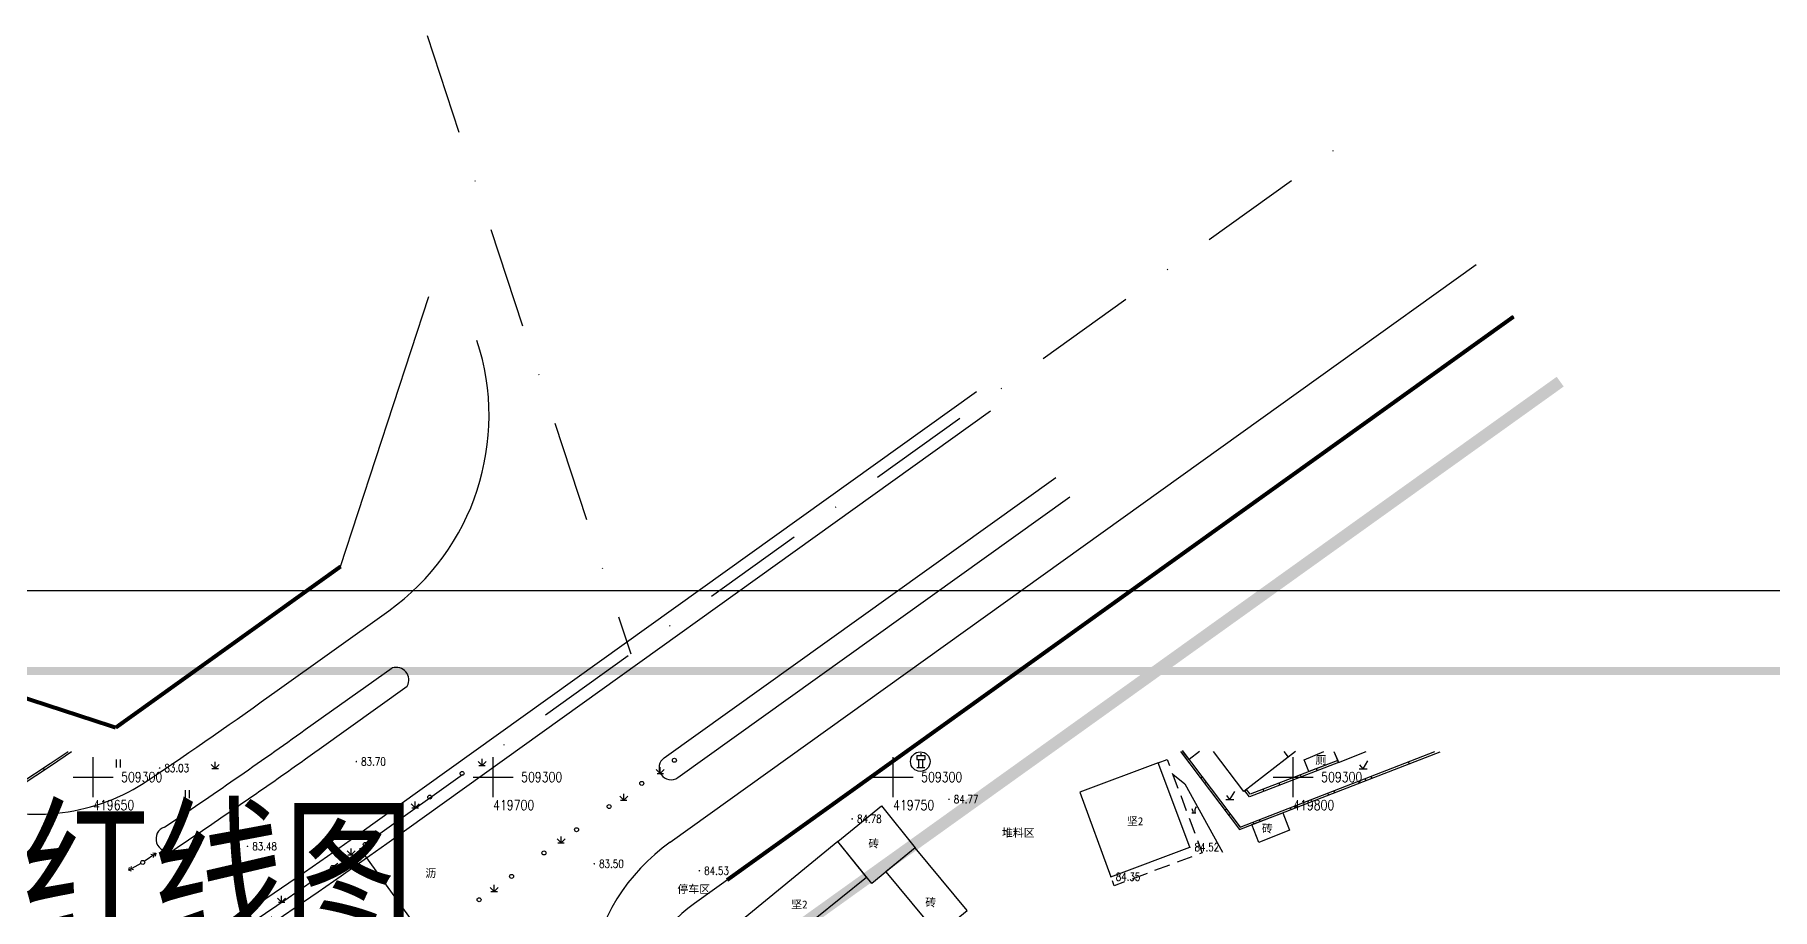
# Model space of a CAD drawing. Header units: millimetres. Extents: x 415847 to 420533, y 507593 to 509769.
# Drawn here: x 419642.7 to 419859.9, y 509283.5 to 509392.8 of the extents above; entities that cross this region are included whole.
import ezdxf
from ezdxf.enums import TextEntityAlignment as Align

# ---------------------------------------------------------------- set-up
doc = ezdxf.new("R2010")
doc.units = ezdxf.units.MM
for name, pattern in [('DASH', [0.35, 0.25, -0.1]), ('DASHDOT', [25.4, 12.7, -6.35, 0, -6.35]), ('X5', [3, 2, -1])]:
    doc.linetypes.add(name, pattern=pattern)
for name, color, linetype in [('DLDW', 11, 'Continuous'), ('GCD', 1, 'Continuous'), ('GXYZ', 2, 'Continuous'), ('JMD', 6, 'Continuous'), ('PP-COM', 7, 'Continuous'), ('PUB_TITLE', 4, 'Continuous'), ('RD-中线', 1, 'DASHDOT'), ('RD-侧石线', 5, 'Continuous'), ('RD-红线', 7, 'Continuous'), ('RD-绿线', 3, 'Continuous'), ('TK', 7, 'Continuous'), ('ZBTZ', 3, 'Continuous'), ('ZJ', 7, 'Continuous')]:
    doc.layers.add(name, color=color, linetype=linetype)
doc.styles.add('ht11k', font='simhei.ttf', dxfattribs={"height": 1})
doc.styles.add('HZ', font='rs.shx', dxfattribs={"width": 0.8, "bigfont": 'hztxt.shx'})
doc.linetypes.add('445', pattern='A,8,-0.5,[147,AAA.SHX,S=1,R=0,X=0,Y=0],-1.5', length=10)

# ---------------------------------------------------------------- blocks, each defined once
blk = doc.blocks.new('gc123')
for p, q in [((-1, 0), (1, 0)), ((0, 0), (-0.8, 1)), ((0, 0), (1.2, 2))]:
    blk.add_line(p, q)
blk = doc.blocks.new('gc210')
for p, q in [((-1, 0), (1, 0)), ((-0.5, 1), (-0.5, 0)), ((0.5, 1), (0.5, 0))]:
    blk.add_line(p, q)
for centre, radius, start, end in [((-2.94, 0.81), 2.45, 4.37429, 29.0242), ((3.4, 1.11), 2.91, 139.33124, 182.08867)]:
    blk.add_arc(centre, radius, start, end)
blk = doc.blocks.new('gc102')
for p, q in [((-1, 3), (1, 3)), ((-1, 3), (-1, 2)), ((-1, 2), (1, 2)), ((-1, 0), (1, 0)), ((-0.5, 0), (-0.5, 2)), ((0, 3.6), (0, 3)), ((0.5, 0), (0.5, 2)), ((1, 3), (1, 2))]:
    blk.add_line(p, q)
blk = doc.blocks.new('gc170')
at = {"linetype": 'Continuous'}
blk.add_circle((0, 0), 0.5, dxfattribs=at)
blk = doc.blocks.new('gc013a')
at = {"linetype": 'Continuous'}
blk.add_line((0.5, 0), (4, 0), dxfattribs=at)
at = {"linetype": 'Continuous', "flags": 128}
for points in [[(2.88, 0.5), (3.38, 0), (2.88, -0.5)], [(3.5, 0.5), (4, 0), (3.5, -0.5)]]:
    blk.add_lwpolyline(points, dxfattribs=at)
blk = doc.blocks.new('gc124')
for p, q in [((-1, 1), (0, 0)), ((-0.8, 0), (0.8, 0)), ((0, 0), (0, 1.6)), ((0, 0), (1, 1))]:
    blk.add_line(p, q)
blk = doc.blocks.new('gc121')
for p, q in [((-0.5, -1), (-0.5, 1)), ((0.5, -1), (0.5, 1))]:
    blk.add_line(p, q)
blk = doc.blocks.new('acfgw')
at = {"color": 4}
for p, q in [((0, -5), (0, 5)), ((-5, 0), (5, 0))]:
    blk.add_line(p, q, dxfattribs=at)
blk = doc.blocks.new('GC200')
at = {"linetype": 'Continuous', "const_width": 0.2, "flags": 128}
blk.add_lwpolyline([(-0.1, 0, 1), (0.1, 0, 1)], format="xyb", close=True, dxfattribs=at)

msp = doc.modelspace()

# ---------------------------------------------------------------- linework, layer by layer
at = {"layer": 'DLDW', "color": 252, "linetype": 'Continuous', "elevation": 85.559, "flags": 128}
msp.add_lwpolyline([(419805.095, 509303.188), (419805.564, 509302.061), (419801.975, 509300.677), (419801.364, 509302.157), (419803.85, 509303.188)], dxfattribs=at)
at = {"layer": 'DLDW', "color": 252, "linetype": 'Continuous'}
msp.add_circle((419753.395, 509301.928, 85.887), 1.224, dxfattribs=at)
at = {"layer": 'JMD', "color": 252, "linetype": 'Continuous'}
for p, q in [((419805.654, 509301.828), (419805.564, 509302.061)), ((419814.51, 509301.677), (419814.42, 509301.91)), ((419788.437, 509299.853), (419788.636, 509300.003)), ((419788.931, 509299.198), (419789.13, 509299.349)), ((419798.33, 509299.004), (419798.24, 509299.237)), ((419800.989, 509300.029), (419800.899, 509300.262)), ((419800.989, 509300.029), (419800.899, 509300.262)), ((419802.995, 509300.803), (419802.905, 509301.036)), ((419809.086, 509299.568), (419808.995, 509299.801)), ((419809.85, 509299.865), (419809.76, 509300.098)), ((419793.966, 509298.286), (419794.164, 509298.439)), ((419796.324, 509298.23), (419796.234, 509298.464)), ((419796.324, 509298.23), (419796.234, 509298.464)), ((419804.426, 509297.756), (419804.335, 509297.989)), ((419805.19, 509298.053), (419805.099, 509298.286)), ((419791.451, 509295.863), (419791.65, 509296.014)), ((419791.945, 509295.209), (419792.144, 509295.36)), ((419795.87, 509294.43), (419795.779, 509294.663)), ((419799.766, 509295.944), (419799.675, 509296.177)), ((419800.259, 509296.136), (419800.169, 509296.369)), ((419800.53, 509296.241), (419800.439, 509296.474)), ((419795.105, 509294.132), (419795.015, 509294.365))]:
    msp.add_line(p, q, dxfattribs=at)
at = {"layer": 'JMD', "linetype": 'Continuous'}
msp.add_line((419643.924, 509300.904), (419643.787, 509301.113), dxfattribs=at)
at = {"layer": 'JMD', "color": 252, "linetype": 'Continuous', "flags": 128}
for points in [[(419786.117, 509303.339), (419793.377, 509293.728), (419817.707, 509303.188)], [(419785.917, 509303.188), (419793.291, 509293.427), (419818.358, 509303.173)]]:
    msp.add_lwpolyline(points, dxfattribs=at)
at = {"layer": 'JMD', "linetype": 'Continuous', "elevation": 84.732, "flags": 128}
msp.add_lwpolyline([(419631.253, 509292.87), (419634.813, 509295.23), (419644.646, 509301.676), (419646.867, 509303.188)], dxfattribs=at)
at = {"layer": 'JMD', "color": 7, "linetype": 'Continuous', "elevation": 84.732, "flags": 128}
msp.add_lwpolyline([(419631.391, 509292.662), (419634.951, 509295.021), (419644.785, 509301.468), (419647.311, 509303.188)], dxfattribs=at)
at = {"layer": 'JMD', "color": 252, "linetype": 'Continuous', "flags": 128}
for points, elevation in [([(419777.217, 509287.542), (419787.075, 509291.22), (419783.142, 509301.76), (419773.326, 509298.104)], 84.382), ([(419798.704, 509295.531), (419799.545, 509293.368), (419795.712, 509291.825), (419794.814, 509294.049)], 83.499), ([(419730.358, 509281.467), (419733.835, 509277.156), (419746.657, 509287.498), (419743.082, 509291.928)], 86.008), ([(419755.596, 509280.296), (419759.257, 509283.33), (419752.77, 509291.157), (419749.097, 509288.137)], 85.721)]:
    msp.add_lwpolyline(points, close=True, dxfattribs=dict(at, elevation=elevation))
at = {"layer": 'JMD', "color": 252, "linetype": 'X5', "flags": 128}
for points, elevation in [([(419783.142, 509301.76), (419784.267, 509302.18), (419788.619, 509290.515), (419777.636, 509286.418), (419777.217, 509287.542)], 84.382), ([(419798.827, 509303.188), (419799.376, 509302.467)], 85.552)]:
    msp.add_lwpolyline(points, dxfattribs=dict(at, elevation=elevation))
at = {"layer": 'JMD', "color": 252, "linetype": 'Continuous', "flags": 128}
for points, elevation in [([(419788.308, 509303.188), (419786.99, 509302.183), (419786.23, 509303.188)], 85.172), ([(419800.309, 509303.188), (419793.852, 509298.198), (419790.05, 509303.188)], 86.533), ([(419805.654, 509301.828), (419794.541, 509297.543), (419793.966, 509298.286)], 85.559), ([(419805.564, 509302.061), (419794.625, 509297.843), (419794.164, 509298.439)], 85.559), ([(419805.564, 509302.061), (419794.625, 509297.843), (419794.164, 509298.439)], 85.559), ([(419805.564, 509302.061), (419794.625, 509297.843), (419794.164, 509298.439)], 85.559), ([(419805.093, 509303.188), (419805.654, 509301.828), (419809.105, 509303.188)], 85.559)]:
    msp.add_lwpolyline(points, dxfattribs=dict(at, elevation=elevation))
at = {"layer": 'JMD', "color": 252, "linetype": '445', "elevation": 84.382, "flags": 128}
msp.add_lwpolyline([(419784.951, 509300.346), (419786.474, 509299.154), (419791.18, 509290.607)], dxfattribs=at)
at = {"layer": 'JMD', "color": 252, "linetype": 'Continuous', "flags": 128}
msp.add_lwpolyline([(419743.082, 509291.928), (419748.534, 509296.41), (419752.77, 509291.157), (419747.32, 509286.676)], close=True, dxfattribs=at)
at = {"layer": 'PP-COM', "color": 7, "ltscale": 100}
msp.add_line((419827.558, 509357.565), (419725.171, 509284.205), dxfattribs=at)
msp.add_arc((419736.82, 509267.947), 20, 125.62185, 215.62163, dxfattribs=at)
at = {"layer": 'PUB_TITLE', "color": 4}
msp.add_lwpolyline([(419306.529, 508903.276), (419900.529, 508903.276), (419900.529, 509323.276), (419306.529, 509323.276)], close=True, dxfattribs=at)
at = {"layer": 'PUB_TITLE', "color": 4, "const_width": 1}
msp.add_lwpolyline([(419331.529, 508913.276), (419890.529, 508913.276), (419890.529, 509313.276), (419331.529, 509313.276)], close=True, dxfattribs=at)
at = {"layer": 'RD-中线'}
msp.add_line((419683.312, 509291.118), (419784.785, 509149.495), dxfattribs=at)
for points in [[(419659.859, 509489.586), (419717.193, 509315.395)], [(419685.839, 509292.929), (419810.08, 509381.949)]]:
    msp.add_lwpolyline(points, dxfattribs=at)
msp.add_lwpolyline([(419077.291, 509068.364), (419486.783, 509194.297, 0.0810182), (419685.839, 509292.929)], format="xyb", dxfattribs=at)
at = {"layer": 'RD-侧石线'}
for points in [[(419722.138, 509291.873), (419822.894, 509364.066)], [(419673.025, 509310.812), (419686.961, 509320.797)]]:
    msp.add_lwpolyline(points, dxfattribs=at)
for points in [[(419686.961, 509320.797, 0.3278005), (419697.984, 509354.563, 0.3278005)], [(419619.177, 509312.525, 0.4970424), (419656.88, 509299.6, 0.4970424)], [(419656.88, 509299.6, 0.0073568), (419673.025, 509310.812)], [(419722.138, 509291.873, 0.4142136), (419716.377, 509256.99, 0.4142136)]]:
    msp.add_lwpolyline(points, format="xyb", dxfattribs=at)
at = {"layer": 'RD-红线'}
msp.add_lwpolyline([(419680.933, 509326.319), (419691.956, 509360.085, 0.3278005)], format="xyb", dxfattribs=at)
at = {"layer": 'RD-红线', "ltscale": 0.001, "const_width": 0.5, "flags": 128}
for points in [[(419729.236, 509287.117), (419827.553, 509357.563)], [(419652.829, 509306.182), (419680.933, 509326.319)]]:
    msp.add_lwpolyline(points, dxfattribs=at)
at = {"layer": 'RD-红线', "color": 3, "linetype": 'DASH', "ltscale": 10, "const_width": 1.5, "flags": 128}
msp.add_lwpolyline([(419726.931, 509273.164), (419833.378, 509349.434)], dxfattribs=at)
at = {"layer": 'RD-红线', "ltscale": 0.001, "const_width": 0.5, "flags": 128}
msp.add_lwpolyline([(419622.182, 509316.187), (419652.829, 509306.182, 0.5062504)], format="xyb", dxfattribs=at)
at = {"layer": 'RD-绿线'}
for points in [[(419684.965, 509294.148), (419760.434, 509348.222)], [(419686.712, 509291.709), (419762.181, 509345.784)], [(419721.386, 509302.406), (419770.325, 509337.472)], [(419723.087, 509299.935), (419772.072, 509335.033)], [(419676.52, 509305.935), (419687.4, 509313.636)], [(419678.267, 509303.496), (419689.264, 509311.375)]]:
    msp.add_lwpolyline(points, dxfattribs=at)
for points in [[(419658.923, 509293.745, 0.0079405), (419676.52, 509305.935)], [(419659.906, 509290.793, 0.0082455), (419678.267, 509303.496)], [(419348.607, 509153.372), (419486.342, 509195.731, 0.0810182), (419684.965, 509294.148)], [(419349.55, 509150.524), (419487.223, 509192.863, 0.0810182), (419686.712, 509291.709)]]:
    msp.add_lwpolyline(points, format="xyb", dxfattribs=at)
for centre, radius, start, end in [((419687.892, 509312.142), 1.572, 330.79866, 108.21874), ((419722.236, 509301.17), 1.5, 124.55328, 304.55328), ((419659.415, 509292.269), 1.556, 108.40799, 288.40799)]:
    msp.add_arc(centre, radius, start, end, dxfattribs=at)

# ---------------------------------------------------------------- block references
at = {"layer": 'DLDW', "color": 252, "linetype": 'Continuous', "xscale": 0.5, "yscale": 0.5}
msp.add_blockref('gc102', (419753.458, 509301.178, 85.887), dxfattribs=at)
msp.add_blockref('gc102', (419753.458, 509301.178, 85.887), dxfattribs=at)
at = {"layer": 'GCD', "color": 252, "linetype": 'Continuous'}
ref = msp.add_blockref('GC200', (419658.313, 509301.126, 83.03), dxfattribs=dict(at, xscale=0.5, yscale=0.5, zscale=0.5))
ref.add_attrib('height', '83.03', dxfattribs={"linetype": 'Continuous', "height": 1, "style": 'HZ', "width": 0.8}).set_placement((419658.913, 509301.126, 83.03), align=Align.MIDDLE_LEFT)
ref = msp.add_blockref('GC200', (419682.9, 509301.931, 83.7), dxfattribs=dict(at, xscale=0.5, yscale=0.5, zscale=0.5))
ref.add_attrib('height', '83.70', dxfattribs={"linetype": 'Continuous', "height": 1, "style": 'HZ', "width": 0.8}).set_placement((419683.5, 509301.931, 83.7), align=Align.MIDDLE_LEFT)
ref = msp.add_blockref('GC200', (419756.98, 509297.215, 84.77), dxfattribs=dict(at, xscale=0.5, yscale=0.5, zscale=0.5))
ref.add_attrib('height', '84.77', dxfattribs={"linetype": 'Continuous', "height": 1, "style": 'HZ', "width": 0.8}).set_placement((419757.58, 509297.215, 84.77), align=Align.MIDDLE_LEFT)
ref = msp.add_blockref('GC200', (419744.88, 509294.766, 84.78), dxfattribs=dict(at, xscale=0.5, yscale=0.5, zscale=0.5))
ref.add_attrib('height', '84.78', dxfattribs={"linetype": 'Continuous', "height": 1, "style": 'HZ', "width": 0.8}).set_placement((419745.48, 509294.766, 84.78), align=Align.MIDDLE_LEFT)
ref = msp.add_blockref('GC200', (419669.296, 509291.337, 83.48), dxfattribs=dict(at, xscale=0.5, yscale=0.5, zscale=0.5))
ref.add_attrib('height', '83.48', dxfattribs={"linetype": 'Continuous', "height": 1, "style": 'HZ', "width": 0.8}).set_placement((419669.896, 509291.337, 83.48), align=Align.MIDDLE_LEFT)
ref = msp.add_blockref('GC200', (419787.075, 509291.22, 84.521), dxfattribs=dict(at, xscale=0.5, yscale=0.5, zscale=0.5))
ref.add_attrib('height', '84.52', dxfattribs={"linetype": 'Continuous', "height": 1, "style": 'HZ', "width": 0.8}).set_placement((419787.675, 509291.22, 84.521), align=Align.MIDDLE_LEFT)
ref = msp.add_blockref('GC200', (419712.644, 509289.16, 83.5), dxfattribs=dict(at, xscale=0.5, yscale=0.5, zscale=0.5))
ref.add_attrib('height', '83.50', dxfattribs={"linetype": 'Continuous', "height": 1, "style": 'HZ', "width": 0.8}).set_placement((419713.244, 509289.16, 83.5), align=Align.MIDDLE_LEFT)
ref = msp.add_blockref('GC200', (419725.782, 509288.288, 84.532), dxfattribs=dict(at, xscale=0.5, yscale=0.5, zscale=0.5))
ref.add_attrib('height', '84.53', dxfattribs={"linetype": 'Continuous', "height": 1, "style": 'HZ', "width": 0.8}).set_placement((419726.382, 509288.288, 84.532), align=Align.MIDDLE_LEFT)
ref = msp.add_blockref('GC200', (419777.217, 509287.542, 84.352), dxfattribs=dict(at, xscale=0.5, yscale=0.5, zscale=0.5))
ref.add_attrib('height', '84.35', dxfattribs={"linetype": 'Continuous', "height": 1, "style": 'HZ', "width": 0.8}).set_placement((419777.817, 509287.542, 84.352), align=Align.MIDDLE_LEFT)
at = {"layer": 'GXYZ', "color": 252, "linetype": 'Continuous'}
for xscale, yscale, rotation in [(0.4999999999999998, 0.4999999999999998, 35.15575676360711), (0.5, 0.5, 209.3601857136883)]:
    msp.add_blockref('gc013a', (419656.195, 509289.32), dxfattribs=dict(at, xscale=xscale, yscale=yscale, rotation=rotation))
at = {"layer": 'GXYZ', "color": 252, "linetype": 'Continuous', "xscale": 0.5, "yscale": 0.5}
msp.add_blockref('gc170', (419656.195, 509289.32), dxfattribs=at)
at = {"layer": 'TK', "color": 252, "linetype": 'Continuous', "xscale": 0.5, "yscale": 0.5}
for p in [(419650, 509300), (419700, 509300), (419750, 509300), (419800, 509300)]:
    msp.add_blockref('acfgw', p, dxfattribs=at)
at = {"layer": 'ZBTZ', "color": 252, "linetype": 'Continuous', "xscale": 0.5, "yscale": 0.5}
for p in [(419653.166, 509301.705), (419661.79, 509297.869)]:
    msp.add_blockref('gc121', p, dxfattribs=at)
at = {"layer": 'ZBTZ', "color": 252, "linetype": 'Continuous', "zscale": 0.5}
for name, p, xscale, yscale in [('gc124', (419665.254, 509301.082, 83.657), 0.5, 0.5), ('gc124', (419698.621, 509301.458), 0.5, 0.5), ('gc124', (419720.899, 509300.437), 0.5, 0.5), ('gc123', (419808.75, 509301.008), 0.5, 0.5), ('gc124', (419690.259, 509296.148), 0.5, 0.5), ('gc124', (419716.331, 509297.107), 0.5, 0.5), ('gc123', (419792.092, 509297.184), 0.5, 0.5), ('gc210', (419787.577, 509295.515), 0.25, 0.25), ('gc124', (419708.494, 509291.76), 0.5, 0.5), ('gc124', (419682.236, 509290.267), 0.5, 0.5), ('gc124', (419700.13, 509285.709), 0.5, 0.5), ('gc124', (419673.564, 509284.367), 0.5, 0.5)]:
    msp.add_blockref(name, p, dxfattribs=dict(at, xscale=xscale, yscale=yscale))
at = {"layer": 'ZBTZ', "color": 252, "linetype": 'Continuous'}
for p, xscale, yscale, rotation in [((419722.658, 509302.098), 0.5, 0.5, 35.35703013018313), ((419696.12, 509300.445), 0.5, 0.5, 36.24678003791526), ((419718.58, 509299.204), 0.5, 0.5, 35.35703013018313), ((419692.087, 509297.489), 0.5, 0.5, 36.24678003791526), ((419688.055, 509294.532), 0.5, 0.5, 36.24678003791526), ((419714.502, 509296.311), 0.5, 0.5, 35.35703013018313), ((419710.425, 509293.418), 0.5, 0.5, 35.35703013018313), ((419684.022, 509291.576), 0.5, 0.5, 36.24678003791526), ((419706.358, 509290.509), 0.5, 0.5, 35.83178492033544), ((419679.939, 509288.691), 0.4999999999999998, 0.4999999999999998, 34.15063150168431), ((419675.802, 509285.885), 0.4999999999999998, 0.4999999999999998, 34.15063150168431), ((419702.304, 509287.582), 0.5, 0.5, 35.83178492033544), ((419698.25, 509284.655), 0.5, 0.5, 35.83178492033544)]:
    msp.add_blockref('gc170', p, dxfattribs=dict(at, xscale=xscale, yscale=yscale, rotation=rotation))

# ---------------------------------------------------------------- texts
at = {"layer": 'TK', "color": 252, "linetype": 'Continuous', "style": 'HZ', "width": 0.8}
for s, p in [('509300', (419653.5, 509299.375)), ('509300', (419703.5, 509299.375)), ('509300', (419753.5, 509299.375)), ('509300', (419803.5, 509299.375)), ('419650', (419650, 509295.875)), ('419700', (419700, 509295.875)), ('419750', (419750, 509295.875)), ('419800', (419800, 509295.875))]:
    msp.add_text(s, height=1.25, dxfattribs=at).set_placement(p)
at = {"layer": 'ZJ', "color": 252, "linetype": 'Continuous', "style": 'ht11k'}
for s, p in [('厕', (419803.454, 509302.131)), ('坚2', (419780.251, 509294.513)), ('堆料区', (419765.646, 509293.064)), ('砖', (419796.769, 509293.584, -83.196)), ('砖', (419747.582, 509291.705)), ('沥', (419692.215, 509287.996)), ('停车区', (419725.081, 509286.017)), ('坚2', (419738.28, 509284.106)), ('砖', (419754.701, 509284.342))]:
    msp.add_text(s, height=1, dxfattribs=at).set_placement(p, align=Align.MIDDLE)
at = {"layer": 'ZJ', "linetype": 'Continuous', "style": 'ht11k', "width": 0.8}
msp.add_text('玉林市玉东新区好邦路北侧规划用地红线图', height=15, dxfattribs=at).set_placement((419379.166, 509280.448, 362.798))

doc.saveas('drawing.dxf')
